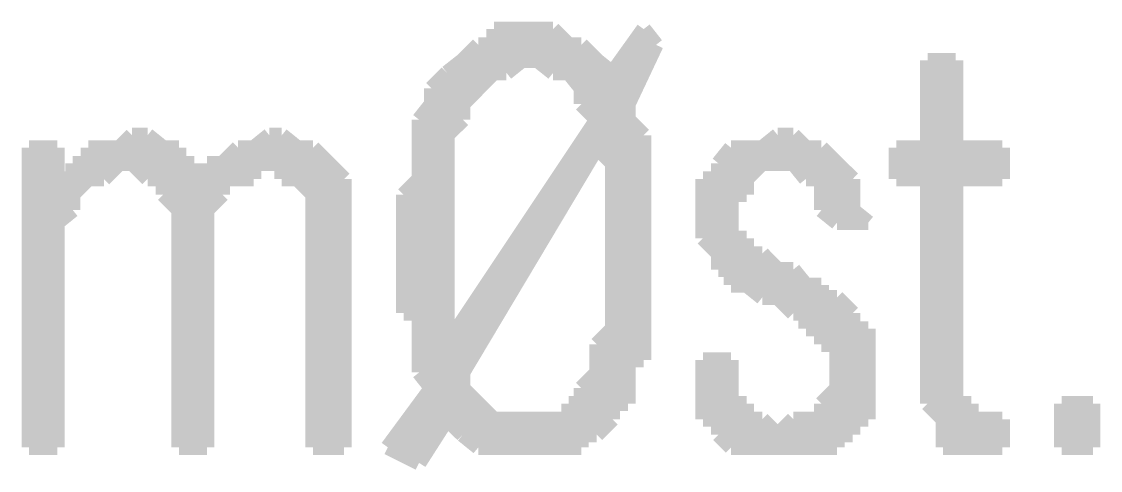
# Model space of a CAD drawing. Header units: millimetres. Extents: x 5 to 350, y 3 to 213.
# Drawn here: x 214.25 to 220.35, y 177.42 to 179.96 of the extents above; entities that cross this region are included whole.
import ezdxf

# ---------------------------------------------------------------- set-up
doc = ezdxf.new("R2010")
doc.units = ezdxf.units.MM
doc.layers.add('H', color=251, linetype='Continuous')
doc.layers.add('P', color=255, linetype='Continuous')

msp = doc.modelspace()

# ---------------------------------------------------------------- hatches: boundary and pattern name
at = {"layer": 'H', "linetype": 'Continuous'}
for points in [[(216.5, 177.465), (216.323, 177.553), (216.57, 177.888), (216.5, 177.976), (216.5, 178.047), (216.658, 178.135), (217.505, 179.405), (217.417, 179.493), (217.417, 179.582), (217.593, 179.67), (217.77, 179.917), (217.84, 179.828), (217.682, 179.493), (217.682, 179.405), (217.77, 179.317), (217.505, 179.246), (216.747, 177.976), (216.747, 177.888), (216.923, 177.712), (216.658, 177.712), (216.5, 177.465)], [(216.5, 178.047), (216.5, 178.312), (216.412, 178.312), (216.412, 178.982), (216.5, 179.07), (216.5, 179.405), (216.57, 179.493), (216.57, 179.582), (216.835, 179.828), (216.923, 179.828), (216.923, 179.917), (217.258, 179.917), (217.346, 179.828), (217.417, 179.828), (217.505, 179.74), (217.082, 179.74), (216.994, 179.67), (216.923, 179.67), (216.747, 179.493), (216.747, 179.405), (216.658, 179.317), (216.658, 178.135), (216.5, 178.047)], [(217.417, 179.582), (217.346, 179.67), (217.258, 179.67), (217.17, 179.74), (217.505, 179.74), (217.593, 179.67), (217.417, 179.582)], [(219.463, 177.624), (219.463, 177.712), (219.375, 177.8), (219.375, 179.07), (219.198, 179.07), (219.198, 179.246), (219.375, 179.246), (219.375, 179.74), (219.534, 179.74), (219.534, 179.246), (219.798, 179.246), (219.798, 179.07), (219.534, 179.07), (219.534, 177.8), (219.622, 177.8), (219.622, 177.712), (219.71, 177.712), (219.463, 177.624)], [(214.542, 179.07), (214.542, 179.158), (214.63, 179.158), (214.63, 179.246), (214.806, 179.246), (214.877, 179.317), (214.965, 179.317), (215.053, 179.246), (215.142, 179.246), (215.142, 179.158), (214.806, 179.158), (214.718, 179.07), (214.542, 179.07)], [(215.9, 177.553), (215.9, 178.982), (215.812, 179.07), (215.724, 179.07), (215.724, 179.158), (215.388, 179.158), (215.477, 179.246), (215.565, 179.246), (215.653, 179.317), (215.724, 179.317), (215.812, 179.246), (215.9, 179.246), (216.076, 179.07), (216.076, 177.553), (215.9, 177.553)], [(216.835, 177.553), (216.658, 177.712), (217.346, 177.712), (217.346, 177.8), (217.417, 177.8), (217.417, 177.888), (217.505, 177.976), (217.505, 178.135), (217.593, 178.223), (217.593, 179.158), (217.505, 179.246), (217.77, 179.317), (217.77, 178.047), (217.682, 178.047), (217.682, 177.8), (217.593, 177.8), (217.593, 177.712), (217.505, 177.624), (217.417, 177.624), (217.417, 177.553), (216.835, 177.553)], [(218.863, 178.823), (218.775, 178.894), (218.775, 179.07), (218.687, 179.07), (218.616, 179.158), (218.193, 179.158), (218.264, 179.246), (218.44, 179.246), (218.528, 179.317), (218.616, 179.317), (218.687, 179.246), (218.775, 179.246), (218.952, 179.07), (218.952, 178.894), (219.04, 178.823), (218.863, 178.823)], [(214.295, 177.553), (214.295, 179.246), (214.454, 179.246), (214.454, 179.07), (214.63, 179.07), (214.542, 178.982), (214.542, 178.894), (214.454, 178.823), (214.454, 177.553), (214.295, 177.553)], [(215.142, 177.553), (215.142, 178.894), (215.053, 178.982), (215.053, 179.07), (214.965, 179.07), (214.877, 179.158), (215.23, 179.158), (215.23, 179.07), (215.388, 179.07), (215.388, 178.982), (215.3, 178.894), (215.3, 177.553), (215.142, 177.553)], [(215.3, 179.07), (215.3, 179.158), (215.565, 179.158), (215.565, 179.07), (215.3, 179.07)], [(218.528, 177.624), (218.616, 177.712), (218.775, 177.712), (218.775, 177.8), (218.863, 177.888), (218.863, 178.135), (218.775, 178.135), (218.775, 178.223), (218.687, 178.223), (218.687, 178.312), (218.616, 178.312), (218.528, 178.4), (218.44, 178.4), (218.352, 178.47), (218.264, 178.47), (218.264, 178.558), (218.193, 178.558), (218.193, 178.647), (218.105, 178.735), (218.105, 179.07), (218.193, 179.07), (218.193, 179.158), (218.44, 179.158), (218.352, 179.07), (218.352, 178.982), (218.264, 178.982), (218.264, 178.735), (218.352, 178.735), (218.352, 178.647), (218.44, 178.647), (218.528, 178.558), (218.616, 178.558), (218.687, 178.47), (218.775, 178.47), (218.775, 178.4), (218.863, 178.4), (218.952, 178.312), (218.952, 178.223), (219.04, 178.223), (219.04, 177.712), (218.952, 177.712), (218.952, 177.624), (218.528, 177.624)], [(218.264, 177.553), (218.193, 177.624), (218.193, 177.712), (218.105, 177.712), (218.105, 178.047), (218.264, 178.047), (218.264, 177.8), (218.352, 177.8), (218.352, 177.712), (218.44, 177.712), (218.528, 177.624), (218.863, 177.624), (218.863, 177.553), (218.264, 177.553)], [(220.133, 177.553), (220.133, 177.8), (220.31, 177.8), (220.31, 177.553), (220.133, 177.553)], [(219.463, 177.553), (219.463, 177.624), (219.71, 177.712), (219.798, 177.712), (219.798, 177.553), (219.463, 177.553)]]:
    msp.add_hatch(color=256, dxfattribs=at).paths.add_polyline_path(points)

# ---------------------------------------------------------------- linework, layer by layer
at = {"layer": 'P', "const_width": 0.085}
for points in [[(216.994, 179.917), (216.923, 179.917)], [(216.923, 179.917), (216.923, 179.828)], [(217.082, 179.917), (216.994, 179.917)], [(217.17, 179.917), (217.082, 179.917)], [(217.258, 179.917), (217.17, 179.917)], [(217.346, 179.828), (217.258, 179.917)], [(217.77, 179.917), (217.593, 179.67)], [(217.84, 179.828), (217.77, 179.917)], [(216.835, 179.828), (216.747, 179.74)], [(216.923, 179.828), (216.835, 179.828)], [(217.417, 179.828), (217.346, 179.828)], [(217.505, 179.74), (217.417, 179.828)], [(217.682, 179.493), (217.84, 179.828)], [(216.747, 179.74), (216.658, 179.67)], [(216.994, 179.67), (217.082, 179.74)], [(217.505, 179.74), (217.082, 179.74)], [(217.082, 179.74), (217.17, 179.74)], [(217.082, 179.74), (217.505, 179.74)], [(217.17, 179.74), (217.258, 179.67)], [(217.593, 179.67), (217.505, 179.74)], [(219.534, 179.74), (219.375, 179.74)], [(219.375, 179.74), (219.375, 179.246)], [(219.534, 179.246), (219.534, 179.74)], [(216.658, 179.67), (216.57, 179.582)], [(216.835, 179.582), (216.923, 179.67)], [(216.923, 179.67), (216.994, 179.67)], [(217.258, 179.67), (217.346, 179.67)], [(217.346, 179.67), (217.417, 179.582)], [(217.417, 179.582), (217.593, 179.67)], [(217.593, 179.67), (217.417, 179.582)], [(217.593, 179.67), (217.593, 179.67)], [(216.57, 179.582), (216.57, 179.493)], [(216.747, 179.493), (216.835, 179.582)], [(217.417, 179.582), (217.417, 179.493)], [(216.57, 179.493), (216.5, 179.405)], [(216.747, 179.405), (216.747, 179.493)], [(217.417, 179.493), (217.505, 179.405)], [(217.682, 179.405), (217.682, 179.493)], [(216.5, 179.405), (216.5, 179.317)], [(217.505, 179.405), (216.658, 178.135)], [(216.658, 179.317), (216.747, 179.405)], [(217.77, 179.317), (217.682, 179.405)], [(214.877, 179.317), (214.806, 179.246)], [(214.965, 179.317), (214.877, 179.317)], [(215.053, 179.246), (214.965, 179.317)], [(215.653, 179.317), (215.565, 179.246)], [(215.724, 179.317), (215.653, 179.317)], [(215.812, 179.246), (215.724, 179.317)], [(215.724, 179.317), (215.724, 179.317)], [(216.5, 179.317), (216.5, 179.246)], [(216.658, 179.246), (216.658, 179.317)], [(217.77, 179.317), (217.505, 179.246)], [(217.505, 179.246), (217.77, 179.317)], [(217.77, 179.246), (217.77, 179.317)], [(218.528, 179.317), (218.44, 179.246)], [(218.616, 179.317), (218.528, 179.317)], [(218.687, 179.246), (218.616, 179.317)], [(214.454, 179.246), (214.295, 179.246)], [(214.295, 179.246), (214.295, 177.553)], [(214.454, 179.07), (214.454, 179.246)], [(214.718, 179.246), (214.63, 179.246)], [(214.63, 179.246), (214.63, 179.158)], [(214.806, 179.246), (214.718, 179.246)], [(215.142, 179.246), (215.053, 179.246)], [(215.142, 179.158), (215.142, 179.246)], [(215.477, 179.246), (215.388, 179.158)], [(215.565, 179.246), (215.477, 179.246)], [(215.9, 179.246), (215.812, 179.246)], [(215.988, 179.158), (215.9, 179.246)], [(216.5, 179.246), (216.5, 179.158)], [(216.658, 179.158), (216.658, 179.246)], [(216.747, 177.976), (217.505, 179.246)], [(217.505, 179.246), (217.593, 179.158)], [(217.77, 179.158), (217.77, 179.246)], [(218.264, 179.246), (218.193, 179.158)], [(218.352, 179.246), (218.264, 179.246)], [(218.44, 179.246), (218.352, 179.246)], [(218.775, 179.246), (218.687, 179.246)], [(218.863, 179.158), (218.775, 179.246)], [(219.375, 179.246), (219.198, 179.246)], [(219.198, 179.246), (219.198, 179.07)], [(219.798, 179.246), (219.534, 179.246)], [(219.798, 179.07), (219.798, 179.246)], [(214.63, 179.158), (214.542, 179.158)], [(214.542, 179.158), (214.542, 179.07)], [(214.718, 179.07), (214.806, 179.158)], [(214.806, 179.158), (214.877, 179.158)], [(215.23, 179.158), (214.877, 179.158)], [(214.877, 179.158), (214.965, 179.07)], [(214.877, 179.158), (215.23, 179.158)], [(215.23, 179.158), (215.142, 179.158)], [(215.23, 179.07), (215.23, 179.158)], [(215.3, 179.158), (215.3, 179.07)], [(215.653, 179.158), (215.3, 179.158)], [(215.388, 179.158), (215.3, 179.158)], [(215.3, 179.158), (215.653, 179.158)], [(215.565, 179.07), (215.565, 179.158)], [(215.565, 179.158), (215.653, 179.158)], [(215.653, 179.158), (215.724, 179.158)], [(215.724, 179.158), (215.724, 179.07)], [(216.076, 179.07), (215.988, 179.158)], [(216.5, 179.158), (216.5, 179.07)], [(216.658, 179.07), (216.658, 179.158)], [(217.593, 179.158), (217.593, 179.07)], [(217.77, 179.07), (217.77, 179.158)], [(218.193, 179.158), (218.193, 179.07)], [(218.528, 179.158), (218.193, 179.158)], [(218.193, 179.158), (218.528, 179.158)], [(218.352, 179.07), (218.44, 179.158)], [(218.44, 179.158), (218.528, 179.158)], [(218.528, 179.158), (218.616, 179.158)], [(218.616, 179.158), (218.687, 179.07)], [(218.952, 179.07), (218.863, 179.158)], [(214.63, 179.07), (214.454, 179.07)], [(214.542, 179.07), (214.454, 179.07)], [(214.454, 179.07), (214.63, 179.07)], [(214.542, 178.982), (214.63, 179.07)], [(214.63, 179.07), (214.718, 179.07)], [(214.965, 179.07), (215.053, 179.07)], [(215.053, 179.07), (215.053, 178.982)], [(215.388, 179.07), (215.23, 179.07)], [(215.23, 179.07), (215.23, 179.07)], [(215.3, 179.07), (215.23, 179.07)], [(215.23, 179.07), (215.388, 179.07)], [(215.388, 178.982), (215.388, 179.07)], [(215.388, 179.07), (215.477, 179.07)], [(215.477, 179.07), (215.565, 179.07)], [(215.724, 179.07), (215.812, 179.07)], [(215.812, 179.07), (215.9, 178.982)], [(216.076, 178.982), (216.076, 179.07)], [(216.5, 179.07), (216.412, 178.982)], [(216.658, 178.982), (216.658, 179.07)], [(217.593, 179.07), (217.593, 178.982)], [(217.77, 178.982), (217.77, 179.07)], [(218.193, 179.07), (218.105, 179.07)], [(218.105, 179.07), (218.105, 178.982)], [(218.352, 178.982), (218.352, 179.07)], [(218.687, 179.07), (218.775, 179.07)], [(218.775, 179.07), (218.775, 178.982)], [(218.952, 178.982), (218.952, 179.07)], [(219.198, 179.07), (219.375, 179.07)], [(219.375, 179.07), (219.375, 177.976)], [(219.534, 177.976), (219.534, 179.07)], [(219.534, 179.07), (219.798, 179.07)], [(214.542, 178.894), (214.542, 178.982)], [(215.053, 178.982), (215.142, 178.894)], [(215.3, 178.894), (215.388, 178.982)], [(215.9, 178.982), (215.9, 178.894)], [(216.076, 178.894), (216.076, 178.982)], [(216.412, 178.982), (216.412, 178.894)], [(216.658, 178.894), (216.658, 178.982)], [(217.593, 178.982), (217.593, 178.894)], [(217.77, 178.894), (217.77, 178.982)], [(218.105, 178.982), (218.105, 178.894)], [(218.264, 178.894), (218.264, 178.982)], [(218.264, 178.982), (218.352, 178.982)], [(218.775, 178.982), (218.775, 178.894)], [(218.952, 178.894), (218.952, 178.982)], [(214.454, 178.823), (214.542, 178.894)], [(215.142, 178.894), (215.142, 178.823)], [(215.3, 178.823), (215.3, 178.894)], [(215.9, 178.894), (215.9, 178.823)], [(216.076, 178.823), (216.076, 178.894)], [(216.412, 178.894), (216.412, 178.823)], [(216.658, 178.823), (216.658, 178.894)], [(217.593, 178.894), (217.593, 178.823)], [(217.77, 178.823), (217.77, 178.894)], [(218.105, 178.894), (218.105, 178.823)], [(218.264, 178.823), (218.264, 178.894)], [(218.775, 178.894), (218.863, 178.823)], [(219.04, 178.823), (218.952, 178.894)], [(214.454, 177.553), (214.454, 178.823)], [(215.142, 178.823), (215.142, 178.735)], [(215.3, 177.553), (215.3, 178.823)], [(215.9, 178.823), (215.9, 178.735)], [(216.076, 178.735), (216.076, 178.823)], [(216.412, 178.823), (216.412, 178.735)], [(216.658, 178.735), (216.658, 178.823)], [(217.593, 178.823), (217.593, 178.735)], [(217.77, 178.735), (217.77, 178.823)], [(218.105, 178.823), (218.105, 178.735)], [(218.264, 178.735), (218.264, 178.823)], [(218.863, 178.823), (219.04, 178.823)], [(215.142, 178.735), (215.142, 177.553)], [(215.9, 178.735), (215.9, 177.553)], [(216.076, 177.553), (216.076, 178.735)], [(216.412, 178.735), (216.412, 178.647)], [(216.658, 178.647), (216.658, 178.735)], [(217.593, 178.735), (217.593, 178.647)], [(217.77, 178.647), (217.77, 178.735)], [(218.105, 178.735), (218.193, 178.647)], [(218.352, 178.735), (218.264, 178.735)], [(218.352, 178.647), (218.352, 178.735)], [(216.412, 178.647), (216.412, 178.558)], [(216.658, 178.558), (216.658, 178.647)], [(217.593, 178.647), (217.593, 178.558)], [(217.77, 178.558), (217.77, 178.647)], [(218.193, 178.647), (218.193, 178.558)], [(218.44, 178.647), (218.352, 178.647)], [(218.528, 178.558), (218.44, 178.647)], [(216.412, 178.558), (216.412, 178.47)], [(216.658, 178.47), (216.658, 178.558)], [(217.593, 178.558), (217.593, 178.47)], [(217.77, 178.47), (217.77, 178.558)], [(218.193, 178.558), (218.264, 178.558)], [(218.264, 178.558), (218.264, 178.47)], [(218.616, 178.558), (218.528, 178.558)], [(218.687, 178.47), (218.616, 178.558)], [(216.412, 178.47), (216.412, 178.4)], [(216.658, 178.4), (216.658, 178.47)], [(217.593, 178.47), (217.593, 178.4)], [(217.77, 178.4), (217.77, 178.47)], [(218.264, 178.47), (218.352, 178.47)], [(218.352, 178.47), (218.44, 178.4)], [(218.775, 178.47), (218.687, 178.47)], [(218.775, 178.4), (218.775, 178.47)], [(216.412, 178.4), (216.412, 178.312)], [(216.658, 178.312), (216.658, 178.4)], [(217.593, 178.4), (217.593, 178.312)], [(217.77, 178.312), (217.77, 178.4)], [(218.44, 178.4), (218.528, 178.4)], [(218.528, 178.4), (218.616, 178.312)], [(218.863, 178.4), (218.775, 178.4)], [(218.952, 178.312), (218.863, 178.4)], [(216.412, 178.312), (216.5, 178.312)], [(216.5, 178.312), (216.5, 178.223)], [(216.658, 178.223), (216.658, 178.312)], [(217.593, 178.312), (217.593, 178.223)], [(217.77, 178.223), (217.77, 178.312)], [(218.616, 178.312), (218.687, 178.312)], [(218.687, 178.312), (218.687, 178.223)], [(218.952, 178.223), (218.952, 178.312)], [(216.5, 178.223), (216.5, 178.135)], [(216.658, 178.135), (216.658, 178.223)], [(217.593, 178.223), (217.505, 178.135)], [(217.77, 178.135), (217.77, 178.223)], [(218.687, 178.223), (218.775, 178.223)], [(218.775, 178.223), (218.775, 178.135)], [(219.04, 178.223), (218.952, 178.223)], [(219.04, 178.135), (219.04, 178.223)], [(216.658, 178.135), (216.5, 178.047)], [(216.5, 178.135), (216.5, 178.047)], [(216.5, 178.047), (216.658, 178.135)], [(217.505, 178.135), (217.505, 178.047)], [(217.77, 178.047), (217.77, 178.135)], [(218.775, 178.135), (218.863, 178.135)], [(218.863, 178.135), (218.863, 178.047)], [(219.04, 178.047), (219.04, 178.135)], [(216.5, 178.047), (216.5, 177.976)], [(217.505, 178.047), (217.505, 177.976)], [(217.682, 177.976), (217.682, 178.047)], [(217.682, 178.047), (217.77, 178.047)], [(218.264, 178.047), (218.105, 178.047)], [(218.105, 178.047), (218.105, 177.976)], [(218.264, 177.976), (218.264, 178.047)], [(218.863, 178.047), (218.863, 177.976)], [(219.04, 177.976), (219.04, 178.047)], [(216.5, 177.976), (216.57, 177.888)], [(216.747, 177.888), (216.747, 177.976)], [(217.505, 177.976), (217.417, 177.888)], [(217.682, 177.888), (217.682, 177.976)], [(218.105, 177.976), (218.105, 177.888)], [(218.264, 177.888), (218.264, 177.976)], [(218.863, 177.976), (218.863, 177.888)], [(219.04, 177.888), (219.04, 177.976)], [(219.375, 177.976), (219.375, 177.888)], [(219.534, 177.8), (219.534, 177.976)], [(216.57, 177.888), (216.323, 177.553)], [(216.835, 177.8), (216.747, 177.888)], [(217.417, 177.888), (217.417, 177.8)], [(217.682, 177.8), (217.682, 177.888)], [(218.105, 177.888), (218.105, 177.8)], [(218.264, 177.8), (218.264, 177.888)], [(218.863, 177.888), (218.775, 177.8)], [(219.04, 177.8), (219.04, 177.888)], [(219.375, 177.888), (219.375, 177.8)], [(216.923, 177.712), (216.835, 177.8)], [(217.417, 177.8), (217.346, 177.8)], [(217.346, 177.8), (217.346, 177.712)], [(217.593, 177.712), (217.593, 177.8)], [(217.593, 177.8), (217.682, 177.8)], [(218.105, 177.8), (218.105, 177.712)], [(218.352, 177.8), (218.264, 177.8)], [(218.352, 177.712), (218.352, 177.8)], [(218.775, 177.8), (218.775, 177.712)], [(219.04, 177.712), (219.04, 177.8)], [(219.375, 177.8), (219.463, 177.712)], [(219.622, 177.8), (219.534, 177.8)], [(219.622, 177.712), (219.622, 177.8)], [(220.133, 177.553), (220.133, 177.8)], [(220.133, 177.8), (220.31, 177.8)], [(220.31, 177.8), (220.31, 177.553)], [(216.5, 177.465), (216.658, 177.712)], [(216.923, 177.712), (216.658, 177.712)], [(216.658, 177.712), (217.082, 177.712)], [(217.082, 177.712), (216.658, 177.712)], [(216.658, 177.712), (216.747, 177.624)], [(216.658, 177.712), (216.923, 177.712)], [(216.994, 177.712), (216.923, 177.712)], [(216.923, 177.712), (216.923, 177.712)], [(217.082, 177.712), (216.994, 177.712)], [(217.17, 177.712), (217.082, 177.712)], [(217.258, 177.712), (217.17, 177.712)], [(217.346, 177.712), (217.258, 177.712)], [(217.505, 177.624), (217.593, 177.712)], [(218.105, 177.712), (218.193, 177.712)], [(218.193, 177.712), (218.193, 177.624)], [(218.44, 177.712), (218.352, 177.712)], [(218.528, 177.624), (218.44, 177.712)], [(218.616, 177.712), (218.528, 177.624)], [(218.687, 177.712), (218.616, 177.712)], [(218.775, 177.712), (218.687, 177.712)], [(218.952, 177.624), (218.952, 177.712)], [(218.952, 177.712), (219.04, 177.712)], [(219.71, 177.712), (219.463, 177.624)], [(219.463, 177.712), (219.463, 177.624)], [(219.463, 177.624), (219.71, 177.712)], [(219.71, 177.712), (219.622, 177.712)], [(219.798, 177.712), (219.71, 177.712)], [(219.798, 177.553), (219.798, 177.712)], [(216.747, 177.624), (216.835, 177.553)], [(217.417, 177.553), (217.417, 177.624)], [(217.417, 177.624), (217.505, 177.624)], [(218.193, 177.624), (218.264, 177.553)], [(218.952, 177.624), (218.528, 177.624)], [(218.528, 177.624), (218.952, 177.624)], [(218.863, 177.553), (218.863, 177.624)], [(218.863, 177.624), (218.952, 177.624)], [(219.463, 177.624), (219.463, 177.553)], [(214.295, 177.553), (214.454, 177.553)], [(215.142, 177.553), (215.3, 177.553)], [(215.9, 177.553), (216.076, 177.553)], [(216.323, 177.553), (216.5, 177.465)], [(216.835, 177.553), (216.923, 177.553)], [(216.923, 177.553), (216.994, 177.553)], [(216.994, 177.553), (217.082, 177.553)], [(217.082, 177.553), (217.17, 177.553)], [(217.17, 177.553), (217.258, 177.553)], [(217.258, 177.553), (217.346, 177.553)], [(217.346, 177.553), (217.417, 177.553)], [(218.264, 177.553), (218.352, 177.553)], [(218.352, 177.553), (218.44, 177.553)], [(218.44, 177.553), (218.528, 177.553)], [(218.528, 177.553), (218.616, 177.553)], [(218.616, 177.553), (218.687, 177.553)], [(218.687, 177.553), (218.775, 177.553)], [(218.775, 177.553), (218.863, 177.553)], [(219.463, 177.553), (219.534, 177.553)], [(219.534, 177.553), (219.622, 177.553)], [(219.622, 177.553), (219.71, 177.553)], [(219.71, 177.553), (219.798, 177.553)], [(220.31, 177.553), (220.133, 177.553)], [(220.133, 177.553), (220.133, 177.553)]]:
    msp.add_lwpolyline(points, dxfattribs=at)

doc.saveas('drawing.dxf')
